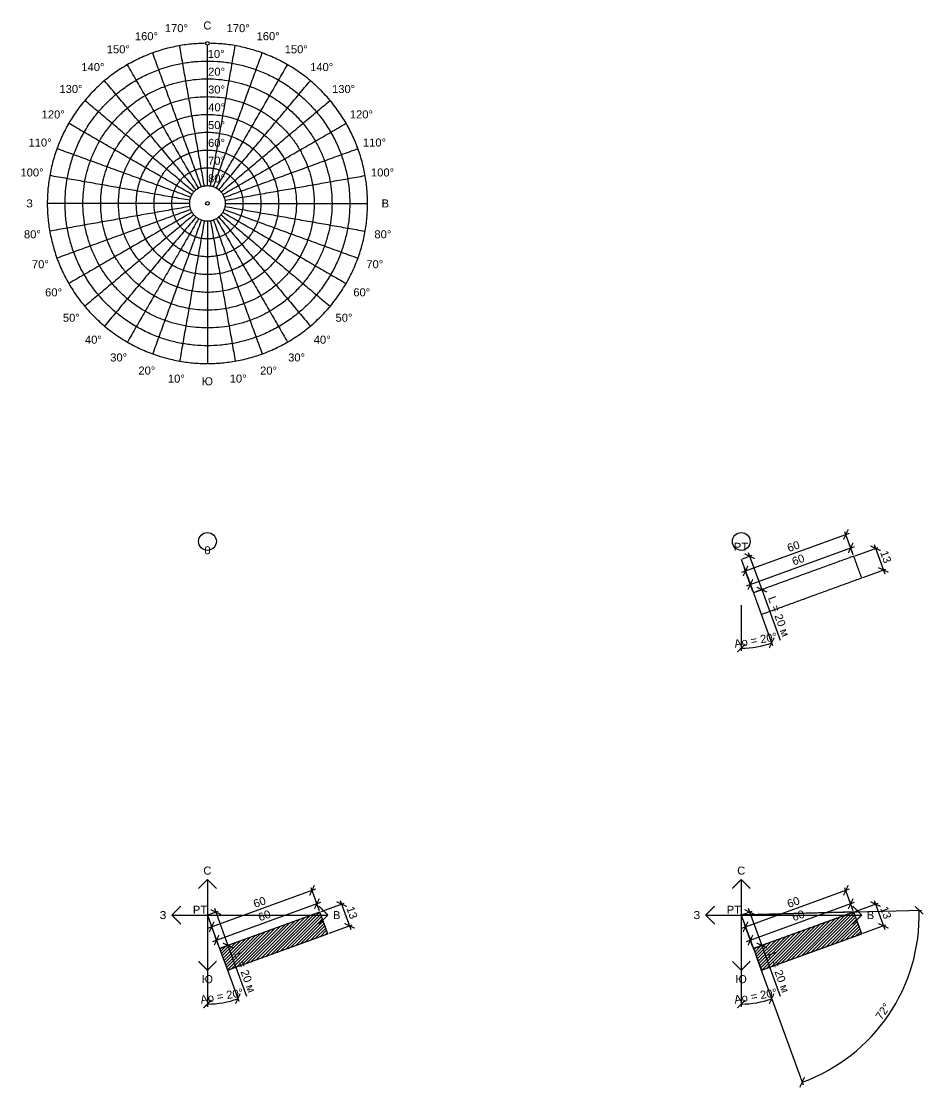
# Model space of a CAD drawing. Header units: metres. Extents: x -105 to 1000, y -497 to 102.
# Drawn here: x -105 to 403, y -497 to 102 of the extents above; entities that cross this region are included whole.
import ezdxf

# ---------------------------------------------------------------- set-up
doc = ezdxf.new("R2010")
doc.units = ezdxf.units.M
doc.layers.add('125', color=7, linetype='Continuous', true_color=0x000000)
doc.styles.add('Meters Architectural', font='arial.ttf')
doc.dimstyles.new('Meters Architectural', dxfattribs={"dimscale": 1.5, "dimtxt": 3, "dimasz": 3, "dimexe": 1, "dimexo": 0.5, "dimgap": 1, "dimtad": 1, "dimtoh": 1, "dimdec": 0, "dimzin": 1, "dimdsep": 46, "dimtxsty": 'Meters Architectural', "dimblk": 'ARCHTICK', "dimcen": 3, "dimdle": 1.5, "dimadec": 0, "dimazin": 1, "dimtfac": 1, "dimtdec": 4, "dimtix": 1, "dimtofl": 0, "dimtmove": 1, "dimatfit": 3, "dimldrblk": 'OPEN90', "dimfxl": 1, "dimtolj": 1, "dimtzin": 1, "dimarcsym": 0})
pattern_1 = [(45, (2e-14, 0), (-0.8838835, 0.8838835), [])]

# ---------------------------------------------------------------- blocks, each defined once
blk = doc.blocks.new('_ArchTick')
at = {"color": 0, "linetype": 'ByBlock', "const_width": 0.15}
blk.add_lwpolyline([(-0.5, -0.5), (0.5, 0.5)], dxfattribs=at)
blk = doc.blocks.new('*D3')
at = {"layer": '125', "color": 0, "lineweight": -2}
for p, q in [((0.7, -399.74), (6.11, -397.78)), ((3.93, -396.18), (11.54, -417.08)), ((7.55, -418.54), (12.95, -416.57)), ((11.54, -417.08), (21.91, -445.57))]:
    blk.add_line(p, q, dxfattribs=at)
at = {"layer": 'Defpoints', "color": 0}
for p in [(0, -400), (6.84, -418.79), (11.54, -417.08)]:
    blk.add_point(p, dxfattribs=at)
at = {"layer": '125', "color": 0, "lineweight": -2, "xscale": 4.5, "yscale": 4.5, "zscale": 4.5}
for p, rotation in [((4.7, -398.29), 110), ((11.54, -417.08), 290)]:
    blk.add_blockref('_ArchTick', p, dxfattribs=dict(at, rotation=rotation))
at = {"layer": '125', "color": 0, "insert": (21.06, -432.14), "char_height": 4.5, "attachment_point": 5, "rotation": 290, "style": 'Meters Architectural'}
blk.add_mtext('\\A1;L = 20 м', dxfattribs=at)
blk = doc.blocks.new('*D4')
at = {"layer": '125', "color": 0, "lineweight": -2}
for p, q in [((300.7, -199.74), (306.11, -197.78)), ((303.93, -196.18), (311.54, -217.08)), ((307.55, -218.54), (312.95, -216.57)), ((311.54, -217.08), (321.91, -245.57))]:
    blk.add_line(p, q, dxfattribs=at)
at = {"layer": 'Defpoints', "color": 0}
for p in [(300, -200), (306.84, -218.79), (311.54, -217.08)]:
    blk.add_point(p, dxfattribs=at)
at = {"layer": '125', "color": 0, "lineweight": -2, "xscale": 4.5, "yscale": 4.5, "zscale": 4.5}
for p, rotation in [((304.7, -198.29), 110), ((311.54, -217.08), 290.0000000000001)]:
    blk.add_blockref('_ArchTick', p, dxfattribs=dict(at, rotation=rotation))
at = {"layer": '125', "color": 0, "insert": (321.06, -232.14), "char_height": 4.5, "attachment_point": 5, "rotation": 290, "style": 'Meters Architectural'}
blk.add_mtext('\\A1;L = 20 м', dxfattribs=at)
blk = doc.blocks.new('*D5')
at = {"layer": '125', "color": 0, "lineweight": -2}
for p, q in [((300.7, -399.74), (306.11, -397.78)), ((303.93, -396.18), (311.54, -417.08)), ((307.55, -418.54), (312.95, -416.57)), ((311.54, -417.08), (321.91, -445.57))]:
    blk.add_line(p, q, dxfattribs=at)
at = {"layer": 'Defpoints', "color": 0}
for p in [(300, -400), (306.84, -418.79), (311.54, -417.08)]:
    blk.add_point(p, dxfattribs=at)
at = {"layer": '125', "color": 0, "lineweight": -2, "xscale": 4.5, "yscale": 4.5, "zscale": 4.5}
for p, rotation in [((304.7, -398.29), 110), ((311.54, -417.08), 290.0000000000001)]:
    blk.add_blockref('_ArchTick', p, dxfattribs=dict(at, rotation=rotation))
at = {"layer": '125', "color": 0, "insert": (321.06, -432.14), "char_height": 4.5, "attachment_point": 5, "rotation": 290, "style": 'Meters Architectural'}
blk.add_mtext('\\A1;L = 20 м', dxfattribs=at)
blk = doc.blocks.new('*D6')
at = {"layer": '125', "color": 0, "lineweight": -2}
for p, q in [((3.02, -414.86), (63.63, -392.8)), ((62.97, -397.57), (61, -392.16)), ((6.58, -418.09), (4.62, -412.69))]:
    blk.add_line(p, q, dxfattribs=at)
at = {"layer": 'Defpoints', "color": 0}
for p in [(61.51, -393.57), (63.22, -398.27), (6.84, -418.79)]:
    blk.add_point(p, dxfattribs=at)
at = {"layer": '125', "color": 0, "lineweight": -2, "xscale": 4.5, "yscale": 4.5, "zscale": 4.5}
for p, rotation in [((61.51, -393.57), 19.99999999999998), ((5.13, -414.1), 200)]:
    blk.add_blockref('_ArchTick', p, dxfattribs=dict(at, rotation=rotation))
at = {"layer": '125', "color": 0, "insert": (32.02, -400.27), "char_height": 4.5, "attachment_point": 5, "rotation": 20, "style": 'Meters Architectural'}
blk.add_mtext('\\A1;60', dxfattribs=at)
blk = doc.blocks.new('*D7')
at = {"layer": '125', "color": 0, "lineweight": -2}
for p, q in [((0.28, -407.35), (60.89, -385.29)), ((62.97, -397.57), (58.26, -384.65)), ((6.58, -418.09), (1.88, -405.17))]:
    blk.add_line(p, q, dxfattribs=at)
at = {"layer": 'Defpoints', "color": 0}
for p in [(58.78, -386.06), (63.22, -398.27), (6.84, -418.79)]:
    blk.add_point(p, dxfattribs=at)
at = {"layer": '125', "color": 0, "lineweight": -2, "xscale": 4.5, "yscale": 4.5, "zscale": 4.5}
for p, rotation in [((58.78, -386.06), 19.99999999999998), ((2.39, -406.58), 200)]:
    blk.add_blockref('_ArchTick', p, dxfattribs=dict(at, rotation=rotation))
at = {"layer": '125', "color": 0, "insert": (29.29, -392.75), "char_height": 4.5, "attachment_point": 5, "rotation": 20, "style": 'Meters Architectural'}
blk.add_mtext('\\A1;60', dxfattribs=at)
blk = doc.blocks.new('*D8')
at = {"layer": '125', "color": 0, "lineweight": -2}
for p, q in [((63.93, -398.02), (76.85, -393.31)), ((74.67, -391.71), (80.65, -408.16)), ((68.37, -410.23), (81.29, -405.53))]:
    blk.add_line(p, q, dxfattribs=at)
at = {"layer": 'Defpoints', "color": 0}
for p in [(63.22, -398.27), (79.88, -406.04), (67.67, -410.49)]:
    blk.add_point(p, dxfattribs=at)
at = {"layer": '125', "color": 0, "lineweight": -2, "xscale": 4.5, "yscale": 4.5, "zscale": 4.5}
for p, rotation in [((75.44, -393.83), 110), ((79.88, -406.04), 290)]:
    blk.add_blockref('_ArchTick', p, dxfattribs=dict(at, rotation=rotation))
at = {"layer": '125', "color": 0, "insert": (81.23, -398.64), "char_height": 4.5, "attachment_point": 5, "rotation": 290, "style": 'Meters Architectural'}
blk.add_mtext('\\A1;13', dxfattribs=at)
blk = doc.blocks.new('*D9')
at = {"layer": '125', "color": 0, "lineweight": -2}
for p, q in [((303.02, -214.86), (363.63, -192.8)), ((362.97, -197.57), (361, -192.16)), ((306.58, -218.09), (304.62, -212.69))]:
    blk.add_line(p, q, dxfattribs=at)
at = {"layer": 'Defpoints', "color": 0}
for p in [(361.51, -193.57), (363.22, -198.27), (306.84, -218.79)]:
    blk.add_point(p, dxfattribs=at)
at = {"layer": '125', "color": 0, "lineweight": -2, "xscale": 4.5, "yscale": 4.5, "zscale": 4.5}
for p, rotation in [((361.51, -193.57), 20.00000000000001), ((305.13, -214.1), 200)]:
    blk.add_blockref('_ArchTick', p, dxfattribs=dict(at, rotation=rotation))
at = {"layer": '125', "color": 0, "insert": (332.02, -200.27), "char_height": 4.5, "attachment_point": 5, "rotation": 20, "style": 'Meters Architectural'}
blk.add_mtext('\\A1;60', dxfattribs=at)
blk = doc.blocks.new('*D10')
at = {"layer": '125', "color": 0, "lineweight": -2}
for p, q in [((300.28, -207.35), (360.89, -185.29)), ((362.97, -197.57), (358.26, -184.65)), ((306.58, -218.09), (301.88, -205.17))]:
    blk.add_line(p, q, dxfattribs=at)
at = {"layer": 'Defpoints', "color": 0}
for p in [(358.78, -186.06), (363.22, -198.27), (306.84, -218.79)]:
    blk.add_point(p, dxfattribs=at)
at = {"layer": '125', "color": 0, "lineweight": -2, "xscale": 4.5, "yscale": 4.5, "zscale": 4.5}
for p, rotation in [((358.78, -186.06), 20.00000000000001), ((302.39, -206.58), 200)]:
    blk.add_blockref('_ArchTick', p, dxfattribs=dict(at, rotation=rotation))
at = {"layer": '125', "color": 0, "insert": (329.29, -192.75), "char_height": 4.5, "attachment_point": 5, "rotation": 20, "style": 'Meters Architectural'}
blk.add_mtext('\\A1;60', dxfattribs=at)
blk = doc.blocks.new('*D11')
at = {"layer": '125', "color": 0, "lineweight": -2}
for p, q in [((374.67, -191.71), (380.65, -208.16)), ((363.93, -198.02), (376.85, -193.31)), ((368.37, -210.23), (381.29, -205.53))]:
    blk.add_line(p, q, dxfattribs=at)
at = {"layer": 'Defpoints', "color": 0}
for p in [(363.22, -198.27), (379.88, -206.04), (367.67, -210.49)]:
    blk.add_point(p, dxfattribs=at)
at = {"layer": '125', "color": 0, "lineweight": -2, "xscale": 4.5, "yscale": 4.5, "zscale": 4.5}
for p, rotation in [((375.44, -193.83), 110.0000000000001), ((379.88, -206.04), 290.0000000000001)]:
    blk.add_blockref('_ArchTick', p, dxfattribs=dict(at, rotation=rotation))
at = {"layer": '125', "color": 0, "insert": (381.23, -198.64), "char_height": 4.5, "attachment_point": 5, "rotation": 290, "style": 'Meters Architectural'}
blk.add_mtext('\\A1;13', dxfattribs=at)
blk = doc.blocks.new('*D12')
at = {"layer": '125', "color": 0, "lineweight": -2}
for p, q in [((350.73, -398.61), (401.46, -397.23)), ((317.36, -447.69), (334.72, -495.38))]:
    blk.add_line(p, q, dxfattribs=at)
blk.add_arc((300, -400), 100, 290, 1.56505, dxfattribs=at)
at = {"layer": 'Defpoints', "color": 0}
for p in [(300, -400), (300, -400), (349.98, -398.63), (317.1, -446.98), (369.28, -472.11)]:
    blk.add_point(p, dxfattribs=at)
at = {"layer": '125', "color": 0, "lineweight": -2, "xscale": 4.5, "yscale": 4.5, "zscale": 4.5}
for p, rotation in [((399.96, -397.27), 91.565051177078), ((334.2, -493.97), 200.0000000000001)]:
    blk.add_blockref('_ArchTick', p, dxfattribs=dict(at, rotation=rotation))
at = {"layer": '125', "color": 0, "insert": (379.58, -454.12), "char_height": 4.5, "attachment_point": 5, "rotation": 55.78253, "style": 'Meters Architectural'}
blk.add_mtext('\\A1;72%%d', dxfattribs=at)
blk = doc.blocks.new('_Open90')
at = {"color": 0, "linetype": 'ByBlock', "lineweight": -2}
for p, q in [((0, 0), (-1, 0)), ((-0.5, 0.5), (0, 0)), ((0, 0), (-0.5, -0.5))]:
    blk.add_line(p, q, dxfattribs=at)
blk = doc.blocks.new('*D13')
at = {"layer": '125', "color": 0, "lineweight": -2}
for p, q in [((303.02, -414.86), (363.63, -392.8)), ((362.97, -397.57), (361, -392.16)), ((306.58, -418.09), (304.62, -412.69))]:
    blk.add_line(p, q, dxfattribs=at)
at = {"layer": 'Defpoints', "color": 0}
for p in [(361.51, -393.57), (363.22, -398.27), (306.84, -418.79)]:
    blk.add_point(p, dxfattribs=at)
at = {"layer": '125', "color": 0, "lineweight": -2, "xscale": 4.5, "yscale": 4.5, "zscale": 4.5}
for p, rotation in [((361.51, -393.57), 19.99999999999999), ((305.13, -414.1), 200)]:
    blk.add_blockref('_ArchTick', p, dxfattribs=dict(at, rotation=rotation))
at = {"layer": '125', "color": 0, "insert": (332.02, -400.27), "char_height": 4.5, "attachment_point": 5, "rotation": 20, "style": 'Meters Architectural'}
blk.add_mtext('\\A1;60', dxfattribs=at)
blk = doc.blocks.new('*D14')
at = {"layer": '125', "color": 0, "lineweight": -2}
for p, q in [((300.28, -407.35), (360.89, -385.29)), ((362.97, -397.57), (358.26, -384.65)), ((306.58, -418.09), (301.88, -405.17))]:
    blk.add_line(p, q, dxfattribs=at)
at = {"layer": 'Defpoints', "color": 0}
for p in [(358.78, -386.06), (363.22, -398.27), (306.84, -418.79)]:
    blk.add_point(p, dxfattribs=at)
at = {"layer": '125', "color": 0, "lineweight": -2, "xscale": 4.5, "yscale": 4.5, "zscale": 4.5}
for p, rotation in [((358.78, -386.06), 19.99999999999999), ((302.39, -406.58), 200)]:
    blk.add_blockref('_ArchTick', p, dxfattribs=dict(at, rotation=rotation))
at = {"layer": '125', "color": 0, "insert": (329.29, -392.75), "char_height": 4.5, "attachment_point": 5, "rotation": 20, "style": 'Meters Architectural'}
blk.add_mtext('\\A1;60', dxfattribs=at)
blk = doc.blocks.new('*D15')
at = {"layer": '125', "color": 0, "lineweight": -2}
for p, q in [((363.93, -398.02), (376.85, -393.31)), ((374.67, -391.71), (380.65, -408.16)), ((368.37, -410.23), (381.29, -405.53))]:
    blk.add_line(p, q, dxfattribs=at)
at = {"layer": 'Defpoints', "color": 0}
for p in [(363.22, -398.27), (379.88, -406.04), (367.67, -410.49)]:
    blk.add_point(p, dxfattribs=at)
at = {"layer": '125', "color": 0, "lineweight": -2, "xscale": 4.5, "yscale": 4.5, "zscale": 4.5}
for p, rotation in [((375.44, -393.83), 110.0000000000001), ((379.88, -406.04), 290.0000000000001)]:
    blk.add_blockref('_ArchTick', p, dxfattribs=dict(at, rotation=rotation))
at = {"layer": '125', "color": 0, "insert": (381.23, -398.64), "char_height": 4.5, "attachment_point": 5, "rotation": 290, "style": 'Meters Architectural'}
blk.add_mtext('\\A1;13', dxfattribs=at)
blk = doc.blocks.new('*D18')
at = {"layer": '125', "color": 0, "lineweight": -2}
for p, q in [((8.81, -424.2), (17.61, -448.39)), ((0, -425.75), (0, -451.5))]:
    blk.add_line(p, q, dxfattribs=at)
blk.add_arc((0, -400), 50, 270, 290, dxfattribs=at)
at = {"layer": 'Defpoints', "color": 0}
for p in [(0, -400), (0, -400), (0, -425), (8.55, -423.49), (5.8, -449.66)]:
    blk.add_point(p, dxfattribs=at)
at = {"layer": '125', "color": 0, "lineweight": -2, "xscale": 4.5, "yscale": 4.5, "zscale": 4.5}
for p, rotation in [((0, -450), 180), ((17.1, -446.98), 19.99999999999995)]:
    blk.add_blockref('_ArchTick', p, dxfattribs=dict(at, rotation=rotation))
at = {"layer": '125', "color": 0, "insert": (8.02, -445.5), "char_height": 4.5, "attachment_point": 5, "rotation": 10, "style": 'Meters Architectural'}
blk.add_mtext('Aо = 20°', dxfattribs=at)
blk = doc.blocks.new('*D19')
at = {"layer": '125', "color": 0, "lineweight": -2}
for p, q in [((300, -225.75), (300, -251.5)), ((308.81, -224.2), (317.61, -248.39))]:
    blk.add_line(p, q, dxfattribs=at)
blk.add_arc((300, -200), 50, 270, 290, dxfattribs=at)
at = {"layer": 'Defpoints', "color": 0}
for p in [(300, -200), (300, -200), (300, -225), (308.55, -223.49), (305.8, -249.66)]:
    blk.add_point(p, dxfattribs=at)
at = {"layer": '125', "color": 0, "lineweight": -2, "xscale": 4.5, "yscale": 4.5, "zscale": 4.5}
for p, rotation in [((317.1, -246.98), 19.99999999999994), ((300, -250), 180)]:
    blk.add_blockref('_ArchTick', p, dxfattribs=dict(at, rotation=rotation))
at = {"layer": '125', "color": 0, "insert": (308.02, -245.5), "char_height": 4.5, "attachment_point": 5, "rotation": 10, "style": 'Meters Architectural'}
blk.add_mtext('Aо = 20°', dxfattribs=at)
blk = doc.blocks.new('*D20')
at = {"layer": '125', "color": 0, "lineweight": -2}
for p, q in [((308.81, -424.2), (317.61, -448.39)), ((300, -425.75), (300, -451.5))]:
    blk.add_line(p, q, dxfattribs=at)
blk.add_arc((300, -400), 50, 270, 290, dxfattribs=at)
at = {"layer": 'Defpoints', "color": 0}
for p in [(300, -400), (300, -400), (300, -425), (308.55, -423.49), (305.8, -449.66)]:
    blk.add_point(p, dxfattribs=at)
at = {"layer": '125', "color": 0, "lineweight": -2, "xscale": 4.5, "yscale": 4.5, "zscale": 4.5}
for p, rotation in [((300, -450), 180), ((317.1, -446.98), 19.99999999999989)]:
    blk.add_blockref('_ArchTick', p, dxfattribs=dict(at, rotation=rotation))
at = {"layer": '125', "color": 0, "insert": (308.02, -445.5), "char_height": 4.5, "attachment_point": 5, "rotation": 10, "style": 'Meters Architectural'}
blk.add_mtext('Aо = 20°', dxfattribs=at)

msp = doc.modelspace()

# ---------------------------------------------------------------- hatches: boundary and pattern name
at = {"layer": '125', "true_color": 0xd671f5}
h = msp.add_hatch(dxfattribs=at)
h.set_pattern_fill('Hatch1', color=201, scale=10, angle=45, style=0, pattern_type=2)
h.set_pattern_definition(pattern_1)
h.paths.add_polyline_path([(63.22, -398.27), (6.84, -418.79), (11.29, -431.01), (67.67, -410.49)], flags=0)
h = msp.add_hatch(dxfattribs=at)
h.set_pattern_fill('Hatch1', color=201, scale=10, angle=45, style=0, pattern_type=2)
h.set_pattern_definition(pattern_1)
h.paths.add_polyline_path([(363.22, -398.27), (306.84, -418.79), (311.29, -431.01), (367.67, -410.49)], flags=0)

# ---------------------------------------------------------------- linework, layer by layer
at = {"layer": '125'}
for p, q in [((300, -200), (306.84, -218.79)), ((0, -380), (0, -431.01)), ((300, -380), (300, -431.01)), ((-20, -400), (67.67, -400)), ((0, -400), (6.84, -418.79)), ((280, -400), (367.67, -400)), ((300, -400), (306.84, -418.79))]:
    msp.add_line(p, q, dxfattribs=at)
for points in [[(63.22, -398.27), (6.84, -418.79), (11.29, -431.01), (67.67, -410.49)], [(363.22, -398.27), (306.84, -418.79), (311.29, -431.01), (367.67, -410.49)]]:
    msp.add_lwpolyline(points, close=True, dxfattribs=at)
for centre, radius in [((0, 90), 1), ((0, 0), 1), ((0, -190), 5), ((300, -190), 5)]:
    msp.add_circle(centre, radius, dxfattribs=at)
for points, weights, knots in [([(-1, 89.99), (-90, 89.01), (-90, 0), (-90, -90), (0, -90), (90, -90), (90, 0)], [0.995444117905, 0.709402719693, 1, 0.707106781187, 1, 0.707106781187, 1], [142.479857, 142.479857, 142.479857, 282.743339, 282.743339, 424.115008, 424.115008, 565.486678, 565.486678, 565.486678]), ([(80, 0), (80, 80), (0, 80), (-80, 80), (-80, 0), (-80, -80), (0, -80), (80, -80), (80, 0)], [1, 0.707106781187, 1, 0.707106781187, 1, 0.707106781187, 1, 0.707106781187, 1], [0, 0, 0, 125.663706, 125.663706, 251.327412, 251.327412, 376.991118, 376.991118, 502.654825, 502.654825, 502.654825]), ([(70, 0), (70, 70), (0, 70), (-70, 70), (-70, 0), (-70, -70), (0, -70), (70, -70), (70, 0)], [1, 0.707106781187, 1, 0.707106781187, 1, 0.707106781187, 1, 0.707106781187, 1], [0, 0, 0, 109.955743, 109.955743, 219.911486, 219.911486, 329.867229, 329.867229, 439.822972, 439.822972, 439.822972]), ([(60, 0), (60, 60), (0, 60), (-60, 60), (-60, 0), (-60, -60), (0, -60), (60, -60), (60, 0)], [1, 0.707106781187, 1, 0.707106781187, 1, 0.707106781187, 1, 0.707106781187, 1], [0, 0, 0, 94.24778, 94.24778, 188.495559, 188.495559, 282.743339, 282.743339, 376.991118, 376.991118, 376.991118]), ([(50, 0), (50, 50), (0, 50), (-50, 50), (-50, 0), (-50, -50), (0, -50), (50, -50), (50, 0)], [1, 0.707106781187, 1, 0.707106781187, 1, 0.707106781187, 1, 0.707106781187, 1], [0, 0, 0, 78.539816, 78.539816, 157.079633, 157.079633, 235.619449, 235.619449, 314.159265, 314.159265, 314.159265]), ([(40, 0), (40, 40), (0, 40), (-40, 40), (-40, 0), (-40, -40), (0, -40), (40, -40), (40, 0)], [1, 0.707106781187, 1, 0.707106781187, 1, 0.707106781187, 1, 0.707106781187, 1], [0, 0, 0, 62.831853, 62.831853, 125.663706, 125.663706, 188.495559, 188.495559, 251.327412, 251.327412, 251.327412]), ([(30, 0), (30, 30), (0, 30), (-30, 30), (-30, 0), (-30, -30), (0, -30), (30, -30), (30, 0)], [1, 0.707106781187, 1, 0.707106781187, 1, 0.707106781187, 1, 0.707106781187, 1], [0, 0, 0, 47.12389, 47.12389, 94.24778, 94.24778, 141.371669, 141.371669, 188.495559, 188.495559, 188.495559]), ([(20, 0), (20, 20), (0, 20), (-20, 20), (-20, 0), (-20, -20), (0, -20), (20, -20), (20, 0)], [1, 0.707106781187, 1, 0.707106781187, 1, 0.707106781187, 1, 0.707106781187, 1], [0, 0, 0, 31.415927, 31.415927, 62.831853, 62.831853, 94.24778, 94.24778, 125.663706, 125.663706, 125.663706]), ([(10, 0), (10, 10), (0, 10), (-10, 10), (-10, 0), (-10, -10), (0, -10), (10, -10), (10, 0)], [1, 0.707106781187, 1, 0.707106781187, 1, 0.707106781187, 1, 0.707106781187, 1], [0, 0, 0, 15.707963, 15.707963, 31.415927, 31.415927, 47.12389, 47.12389, 62.831853, 62.831853, 62.831853])]:
    msp.add_rational_spline(points, weights, degree=2, knots=knots, dxfattribs=at)
msp.add_rational_spline([(90, 0), (90, 89.01), (1, 89.99)], [1, 0.709402719693, 0.995444117905], degree=2, dxfattribs=at)
for points in [[(-3.42, 9.4), (-17.1, 46.98), (-30.78, 84.57)], [(-1.74, 9.85), (-8.68, 49.24), (-15.63, 88.63)], [(0, 10), (0, 49.5), (0, 89)], [(1.74, 9.85), (8.68, 49.24), (15.63, 88.63)], [(3.42, 9.4), (17.1, 46.98), (30.78, 84.57)], [(-5, 8.66), (-25, 43.3), (-45, 77.94)], [(5, 8.66), (25, 43.3), (45, 77.94)], [(-6.43, 7.66), (-32.14, 38.3), (-57.85, 68.94)], [(6.43, 7.66), (32.14, 38.3), (57.85, 68.94)], [(-7.66, 6.43), (-38.3, 32.14), (-68.94, 57.85)], [(7.66, 6.43), (38.3, 32.14), (68.94, 57.85)], [(-8.66, 5), (-43.3, 25), (-77.94, 45)], [(8.66, 5), (43.3, 25), (77.94, 45)], [(-9.4, 3.42), (-46.98, 17.1), (-84.57, 30.78)], [(9.4, 3.42), (46.98, 17.1), (84.57, 30.78)], [(-9.85, 1.74), (-49.24, 8.68), (-88.63, 15.63)], [(9.85, 1.74), (49.24, 8.68), (88.63, 15.63)], [(-10, 0), (-50, 0), (-90, 0)], [(10, 0), (50, 0), (90, 0)], [(-9.85, -1.74), (-49.24, -8.68), (-88.63, -15.63)], [(-9.4, -3.42), (-46.98, -17.1), (-84.57, -30.78)], [(-8.66, -5), (-43.3, -25), (-77.94, -45)], [(8.66, -5), (43.3, -25), (77.94, -45)], [(9.4, -3.42), (46.98, -17.1), (84.57, -30.78)], [(9.85, -1.74), (49.24, -8.68), (88.63, -15.63)], [(-7.66, -6.43), (-38.3, -32.14), (-68.94, -57.85)], [(-6.43, -7.66), (-32.14, -38.3), (-57.85, -68.94)], [(-5, -8.66), (-25, -43.3), (-45, -77.94)], [(-3.42, -9.4), (-17.1, -46.98), (-30.78, -84.57)], [(-1.74, -9.85), (-8.68, -49.24), (-15.63, -88.63)], [(0, -10), (0, -50), (0, -90)], [(1.74, -9.85), (8.68, -49.24), (15.63, -88.63)], [(3.42, -9.4), (17.1, -46.98), (30.78, -84.57)], [(5, -8.66), (25, -43.3), (45, -77.94)], [(6.43, -7.66), (32.14, -38.3), (57.85, -68.94)], [(7.66, -6.43), (38.3, -32.14), (68.94, -57.85)], [(363.22, -198.27), (335.03, -208.53), (306.84, -218.79)], [(367.67, -210.49), (365.45, -204.38), (363.22, -198.27)], [(311.29, -231.01), (339.48, -220.75), (367.67, -210.49)], [(306.84, -218.79), (309.06, -224.9), (311.29, -231.01)], [(0, -380), (-2.5, -382.5), (-5, -385)], [(0, -380), (2.5, -382.5), (5, -385)], [(300, -380), (297.5, -382.5), (295, -385)], [(300, -380), (302.5, -382.5), (305, -385)], [(-15, -395), (-17.5, -397.5), (-20, -400)], [(62.67, -395), (65.17, -397.5), (67.67, -400)], [(285, -395), (282.5, -397.5), (280, -400)], [(362.67, -395), (365.17, -397.5), (367.67, -400)], [(-20, -400), (-17.5, -402.5), (-15, -405)], [(63.22, -398.27), (35.03, -408.53), (6.84, -418.79)], [(67.67, -400), (65.17, -402.5), (62.67, -405)], [(67.67, -410.49), (65.45, -404.38), (63.22, -398.27)], [(280, -400), (282.5, -402.5), (285, -405)], [(363.22, -398.27), (331.61, -399.14), (300, -400)], [(300, -400), (305.64, -415.5), (311.29, -431.01)], [(363.22, -398.27), (335.03, -408.53), (306.84, -418.79)], [(367.67, -400), (365.17, -402.5), (362.67, -405)], [(367.67, -410.49), (365.45, -404.38), (363.22, -398.27)], [(11.29, -431.01), (39.48, -420.75), (67.67, -410.49)], [(311.29, -431.01), (339.48, -420.75), (367.67, -410.49)], [(6.84, -418.79), (9.06, -424.9), (11.29, -431.01)], [(306.84, -418.79), (309.06, -424.9), (311.29, -431.01)], [(-5, -426.01), (-2.5, -428.51), (0, -431.01)], [(5, -426.01), (2.5, -428.51), (0, -431.01)], [(295, -426.01), (297.5, -428.51), (300, -431.01)], [(305, -426.01), (302.5, -428.51), (300, -431.01)]]:
    msp.add_open_spline(points, degree=2, dxfattribs=at)

# ---------------------------------------------------------------- texts
at = {"layer": '125', "char_height": 4.5, "attachment_point": 1, "style": 'Meters Architectural'}
for s, insert, width in [('С', (-2.29, 102.26), 17.5598), ('160°', (-40.79, 96.23), 34.0435), ('170°', (-23.96, 100.74), 34.0435), ('170°', (10.77, 100.74), 34.0435), ('160°', (27.61, 96.23), 34.0435), ('150°', (-56.59, 88.86), 34.0435), ('10°', (0.15, 86.26), 27.0978), ('150°', (43.41, 88.86), 34.0435), ('140°', (-70.87, 78.87), 34.0435), ('140°', (57.69, 78.87), 34.0435), ('20°', (0.39, 76.26), 27.0978), ('130°', (-83.2, 66.54), 34.0435), ('30°', (0.35, 66.26), 27.0978), ('130°', (70.01, 66.54), 34.0435), ('40°', (0.44, 56.26), 27.0978), ('120°', (-93.19, 52.26), 34.0435), ('120°', (80.01, 52.26), 34.0435), ('50°', (0.35, 46.26), 27.0978), ('110°', (-100.56, 36.46), 34.0435), ('60°', (0.37, 36.26), 27.0978), ('110°', (87.38, 36.46), 34.0435), ('70°', (0.33, 26.26), 27.0978), ('100°', (-105.07, 19.63), 34.0435), ('100°', (91.89, 19.63), 34.0435), ('80°', (0.35, 16.26), 27.0978), ('З', (-101.88, 2.26), 16.0924), ('В', (97.85, 2.25), 16.7283), ('80°', (-103.13, -15.1), 27.0978), ('80°', (93.83, -15.1), 27.0978), ('70°', (-98.64, -31.94), 27.0978), ('70°', (89.3, -31.94), 27.0978), ('60°', (-91.24, -47.74), 27.0978), ('60°', (81.97, -47.74), 27.0978), ('50°', (-81.25, -62.02), 27.0978), ('50°', (71.96, -62.02), 27.0978), ('40°', (-68.84, -74.34), 27.0978), ('40°', (59.72, -74.34), 27.0978), ('30°', (-54.65, -84.34), 27.0978), ('30°', (45.35, -84.34), 27.0978), ('20°', (-38.81, -91.71), 27.0978), ('20°', (29.59, -91.71), 27.0978), ('10°', (-22.22, -96.22), 27.0978), ('Ю', (-3.25, -97.74), 21.0326), ('10°', (12.51, -96.22), 27.0978), ('РТ', (295.82, -190.75), 24.7989), ('0', (-1.72, -192.7), 15.4076), ('С', (-2.29, -372.74), 17.5598), ('С', (297.71, -372.74), 17.5598), ('РТ', (-8.18, -394.75), 24.7989), ('РТ', (291.82, -394.75), 24.7989), ('З', (-26.88, -397.74), 16.0924), ('В', (70.52, -397.75), 16.7283), ('З', (273.12, -397.74), 16.0924), ('В', (370.52, -397.75), 16.7283), ('Ю', (-3.25, -433.75), 21.0326), ('Ю', (296.75, -433.75), 21.0326)]:
    msp.add_mtext(s, dxfattribs=dict(at, insert=insert, width=width))

# ---------------------------------------------------------------- dimensions: what is measured, and where the dimension line sits
at = {"layer": '125'}
for base, p1, p2, angle, picture, middle in [((358.78, -186.06), (306.84, -218.79), (363.22, -198.27), 20, '*D10', (329.29, -192.75)), ((361.51, -193.57), (306.84, -218.79), (363.22, -198.27), 20, '*D9', (332.02, -200.27)), ((379.88, -206.04), (363.22, -198.27), (367.67, -210.49), 290, '*D11', (381.23, -198.64)), ((58.78, -386.06), (6.84, -418.79), (63.22, -398.27), 20, '*D7', (29.29, -392.75)), ((358.78, -386.06), (306.84, -418.79), (363.22, -398.27), 20, '*D14', (329.29, -392.75)), ((61.51, -393.57), (6.84, -418.79), (63.22, -398.27), 20, '*D6', (32.02, -400.27)), ((79.88, -406.04), (63.22, -398.27), (67.67, -410.49), 290, '*D8', (81.23, -398.64)), ((361.51, -393.57), (306.84, -418.79), (363.22, -398.27), 20, '*D13', (332.02, -400.27)), ((379.88, -406.04), (363.22, -398.27), (367.67, -410.49), 290, '*D15', (381.23, -398.64))]:
    dim = msp.add_linear_dim(base=base, p1=p1, p2=p2, angle=angle, dimstyle='Meters Architectural', override={"dimscale": 1.5, "dimtxt": 3, "dimasz": 3, "dimexe": 1, "dimexo": 0.5, "dimgap": 1, "dimtad": 1, "dimtih": 0, "dimtoh": 0, "dimdec": 0, "dimlfac": 1, "dimzin": 1, "dimtxsty": 'Meters Architectural', "dimblk": 'ArchTick', "dimsah": 0, "dimcen": 3, "dimdle": 1.5, "dimazin": 1, "dimtix": 0, "dimtmove": 0, "dimtzin": 1}, dxfattribs=at)
    dim.commit()
    dim.dimension.update_dxf_attribs({"geometry": picture, "text_midpoint": middle})
for base, p1, p2, picture, middle in [((311.54, -217.08), (300, -200), (306.84, -218.79), '*D4', (321.06, -232.14)), ((11.54, -417.08), (0, -400), (6.84, -418.79), '*D3', (21.06, -432.14)), ((311.54, -417.08), (300, -400), (306.84, -418.79), '*D5', (321.06, -432.14))]:
    dim = msp.add_linear_dim(base=base, p1=p1, p2=p2, angle=290, text='L = 20 м', dimstyle='Meters Architectural', override={"dimscale": 1.5, "dimtxt": 3, "dimasz": 3, "dimexe": 1, "dimexo": 0.5, "dimgap": 1, "dimtad": 1, "dimtih": 0, "dimtoh": 0, "dimdec": 0, "dimlfac": 1, "dimzin": 1, "dimtxsty": 'Meters Architectural', "dimblk": 'ArchTick', "dimsah": 0, "dimcen": 3, "dimdle": 1.5, "dimazin": 1, "dimtix": 0, "dimtmove": 0, "dimtzin": 1}, dxfattribs=at)
    dim.commit()
    dim.dimension.update_dxf_attribs({"geometry": picture, "text_midpoint": middle})
for base, line1, line2, picture, middle in [((305.8, -249.66), ((300, -225), (300, -200)), ((300, -200), (308.55, -223.49)), '*D19', (308.02, -245.5)), ((5.8, -449.66), ((0, -425), (0, -400)), ((0, -400), (8.55, -423.49)), '*D18', (8.02, -445.5)), ((305.8, -449.66), ((300, -425), (300, -400)), ((300, -400), (308.55, -423.49)), '*D20', (308.02, -445.5))]:
    dim = msp.add_angular_dim_2l(base=base, line1=line1, line2=line2, text='Aо = 20°', dimstyle='Meters Architectural', override={"dimtad": 1, "dimtxsty": 'Meters Architectural', "dimblk": 'ArchTick', "dimsah": 0}, dxfattribs=at)
    dim.commit()
    dim.dimension.update_dxf_attribs({"geometry": picture, "text_midpoint": middle})
dim = msp.add_angular_dim_2l(base=(369.28, -472.11), line1=((349.98, -398.63), (300, -400)), line2=((300, -400), (317.1, -446.98)), dimstyle='Meters Architectural', override={"dimtad": 1, "dimtxsty": 'Meters Architectural', "dimblk": 'ArchTick', "dimsah": 0}, dxfattribs=at)
dim.commit()
dim.dimension.update_dxf_attribs({"geometry": '*D12', "text_midpoint": (379.58, -454.12)})

doc.saveas('drawing.dxf')
